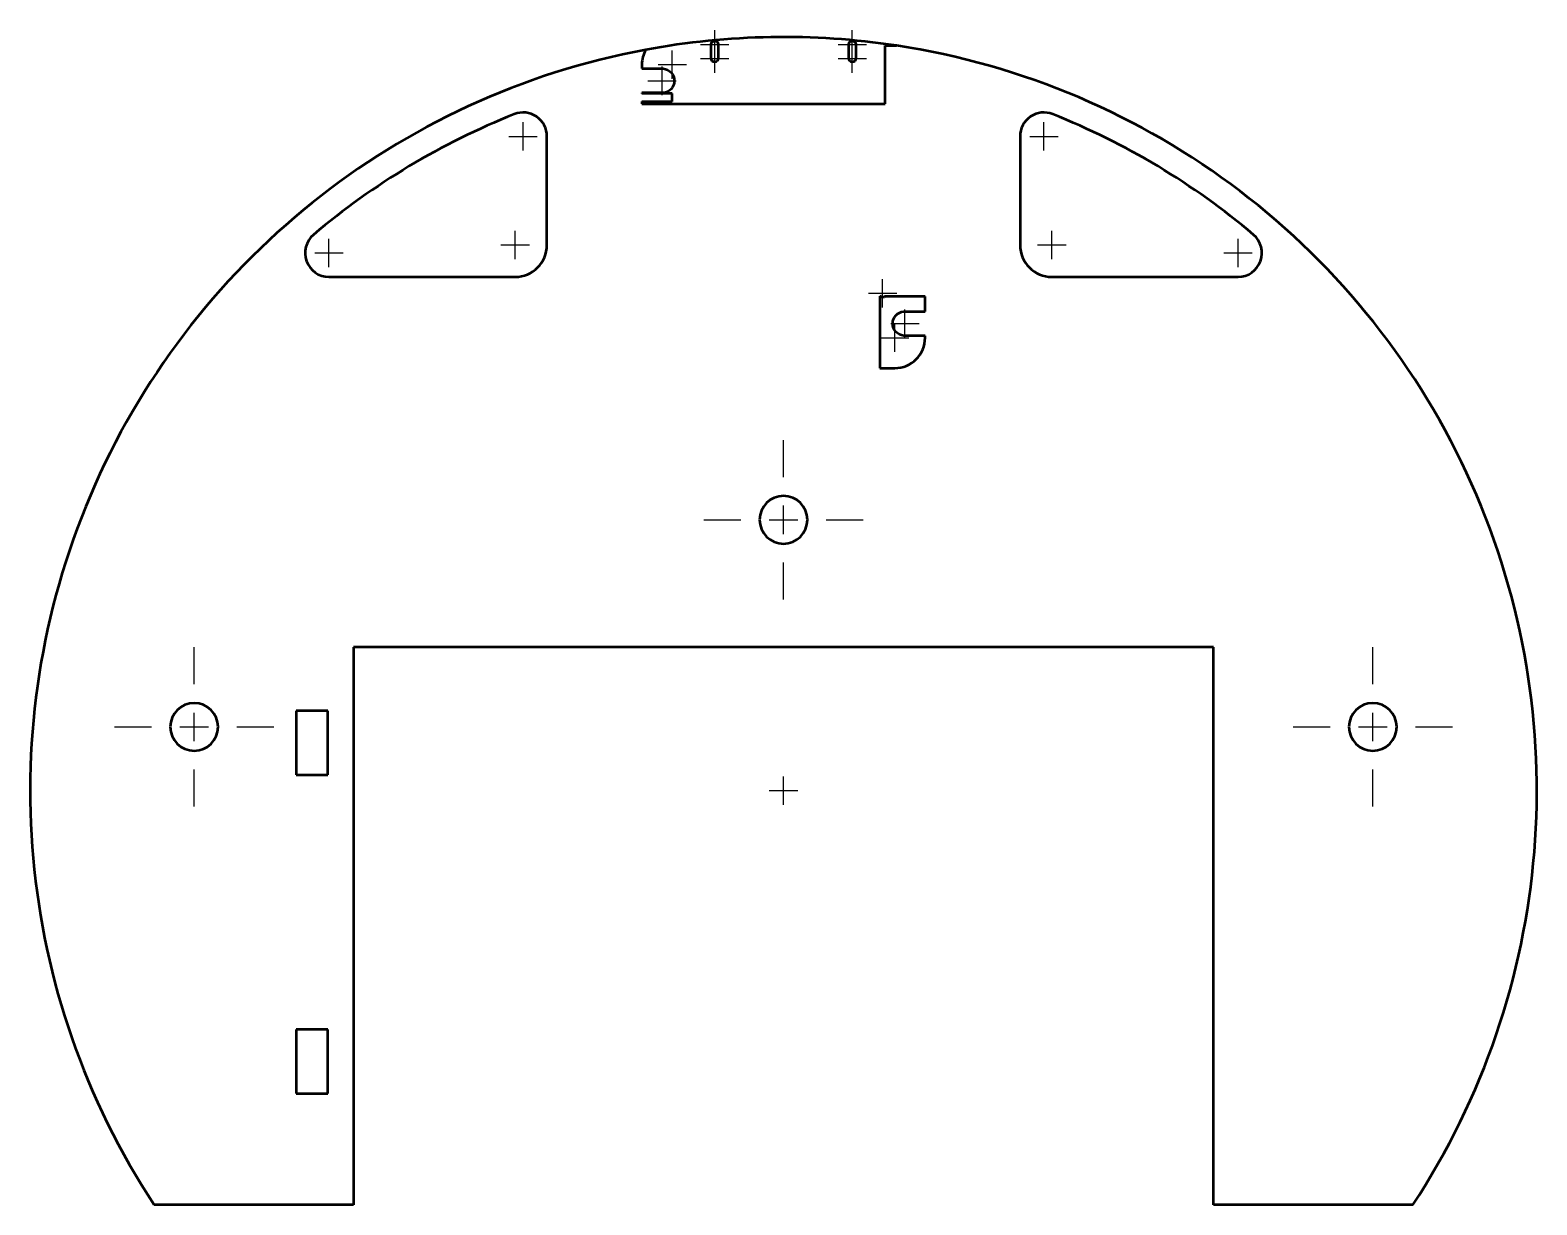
# Model space of a CAD drawing. Header units: millimetres. Extents: x 113.4 to 208, y 150.8 to 224.6.
import ezdxf

# ---------------------------------------------------------------- set-up
doc = ezdxf.new("R2010")
doc.units = ezdxf.units.MM
doc.header["$LTSCALE"] = 0.75
doc.linetypes.add('CENTER2', pattern=[28.575, 19.05, -3.175, 3.175, -3.175])
doc.layers.add('Smart Centers', color=7, linetype='CENTER2', lineweight=25)
doc.layers.add('Visible', color=7, linetype='Continuous', lineweight=50)

# ---------------------------------------------------------------- blocks, each defined once
blk = doc.blocks.new('*U2')
at = {"layer": 'Smart Centers', "color": 0, "linetype": 'Continuous', "ltscale": 0.75, "transparency": 16777216}
for p, q in [((-0.892969, 0), (0.892969, 0)), ((0, -0.892969), (0, 0.892969))]:
    blk.add_line(p, q, dxfattribs=at)
blk = doc.blocks.new('*U3')
at = {"layer": 'Smart Centers', "color": 0, "linetype": 'Continuous', "ltscale": 0.75, "transparency": 16777216}
for p, q in [((-0.892969, 0), (0.892969, 0)), ((0, -0.892969), (0, 0.892969))]:
    blk.add_line(p, q, dxfattribs=at)
blk = doc.blocks.new('*U4')
at = {"layer": 'Smart Centers', "color": 0, "linetype": 'Continuous', "ltscale": 0.75, "transparency": 16777216}
for p, q in [((-0.892969, 0), (0.892969, 0)), ((0, -0.892969), (0, 0.892969))]:
    blk.add_line(p, q, dxfattribs=at)
blk = doc.blocks.new('*U5')
at = {"layer": 'Smart Centers', "color": 0, "linetype": 'Continuous', "ltscale": 0.75, "transparency": 16777216}
for p, q in [((-0.892969, 0), (0.892969, 0)), ((0, -0.892969), (0, 0.892969))]:
    blk.add_line(p, q, dxfattribs=at)
blk = doc.blocks.new('*U6')
at = {"layer": 'Smart Centers', "color": 0, "linetype": 'Continuous', "ltscale": 0.75, "transparency": 16777216}
for p, q in [((-0.892969, 0), (0.892969, 0)), ((0, -0.892969), (0, 0.892969))]:
    blk.add_line(p, q, dxfattribs=at)
blk = doc.blocks.new('*U7')
at = {"layer": 'Smart Centers', "color": 0, "linetype": 'Continuous', "ltscale": 0.75, "transparency": 16777216}
for p, q in [((-0.892969, 0), (0.892969, 0)), ((0, -0.892969), (0, 0.892969))]:
    blk.add_line(p, q, dxfattribs=at)
blk = doc.blocks.new('*U8')
at = {"layer": 'Smart Centers', "color": 0, "linetype": 'Continuous', "ltscale": 0.75, "transparency": 16777216}
for p, q in [((-0.892969, 0), (0.892969, 0)), ((0, -0.892969), (0, 0.892969))]:
    blk.add_line(p, q, dxfattribs=at)
blk = doc.blocks.new('*U9')
at = {"layer": 'Smart Centers', "color": 0, "linetype": 'Continuous', "ltscale": 0.75, "transparency": 16777216}
for p, q in [((-0.892969, 0), (0.892969, 0)), ((0, -0.892969), (0, 0.892969))]:
    blk.add_line(p, q, dxfattribs=at)
blk = doc.blocks.new('*U10')
at = {"layer": 'Smart Centers', "color": 0, "linetype": 'Continuous', "ltscale": 0.75, "transparency": 16777216}
for p, q in [((-0.892969, 0), (0.892969, 0)), ((0, -0.892969), (0, 0.892969))]:
    blk.add_line(p, q, dxfattribs=at)
blk = doc.blocks.new('*U11')
at = {"layer": 'Smart Centers', "color": 0, "ltscale": 0.75, "transparency": 16777216}
for p, q in [((0, 2.678906), (0, 5)), ((-5, 0), (-2.678906, 0)), ((2.678906, 0), (5, 0)), ((0, -5), (0, -2.678906))]:
    blk.add_line(p, q, dxfattribs=at)
at = {"layer": 'Smart Centers', "color": 0, "linetype": 'Continuous', "ltscale": 0.75, "transparency": 16777216}
for p, q in [((-0.892969, 0), (0.892969, 0)), ((0, -0.892969), (0, 0.892969))]:
    blk.add_line(p, q, dxfattribs=at)
blk = doc.blocks.new('*U12')
at = {"layer": 'Smart Centers', "color": 0, "ltscale": 0.75, "transparency": 16777216}
for p, q in [((0, 2.678906), (0, 5)), ((-5, 0), (-2.678906, 0)), ((2.678906, 0), (5, 0)), ((0, -5), (0, -2.678906))]:
    blk.add_line(p, q, dxfattribs=at)
at = {"layer": 'Smart Centers', "color": 0, "linetype": 'Continuous', "ltscale": 0.75, "transparency": 16777216}
for p, q in [((-0.892969, 0), (0.892969, 0)), ((0, -0.892969), (0, 0.892969))]:
    blk.add_line(p, q, dxfattribs=at)
blk = doc.blocks.new('*U13')
at = {"layer": 'Smart Centers', "color": 0, "ltscale": 0.75, "transparency": 16777216}
for p, q in [((0, 2.678906), (0, 5)), ((-5, 0), (-2.678906, 0)), ((2.678906, 0), (5, 0)), ((0, -5), (0, -2.678906))]:
    blk.add_line(p, q, dxfattribs=at)
at = {"layer": 'Smart Centers', "color": 0, "linetype": 'Continuous', "ltscale": 0.75, "transparency": 16777216}
for p, q in [((-0.892969, 0), (0.892969, 0)), ((0, -0.892969), (0, 0.892969))]:
    blk.add_line(p, q, dxfattribs=at)
blk = doc.blocks.new('*U14')
at = {"layer": 'Smart Centers', "color": 0, "linetype": 'Continuous', "ltscale": 0.75, "transparency": 16777216}
for p, q in [((-0.892969, 0), (0.892969, 0)), ((0, -0.892969), (0, 0.892969))]:
    blk.add_line(p, q, dxfattribs=at)
blk = doc.blocks.new('*U15')
at = {"layer": 'Smart Centers', "color": 0, "linetype": 'Continuous', "ltscale": 0.75, "transparency": 16777216}
for p, q in [((-0.892969, 0), (0.892969, 0)), ((0, -0.892969), (0, 0.892969))]:
    blk.add_line(p, q, dxfattribs=at)
blk = doc.blocks.new('*U16')
at = {"layer": 'Smart Centers', "color": 0, "linetype": 'Continuous', "ltscale": 0.75, "transparency": 16777216}
for p, q in [((-0.892969, 0), (0.892969, 0)), ((0, -0.892969), (0, 0.892969))]:
    blk.add_line(p, q, dxfattribs=at)
blk = doc.blocks.new('*U17')
at = {"layer": 'Smart Centers', "color": 0, "linetype": 'Continuous', "ltscale": 0.75, "transparency": 16777216}
for p, q in [((-0.892969, 0), (0.892969, 0)), ((0, -0.892969), (0, 0.892969))]:
    blk.add_line(p, q, dxfattribs=at)
blk = doc.blocks.new('*U18')
at = {"layer": 'Smart Centers', "color": 0, "linetype": 'Continuous', "ltscale": 0.75, "transparency": 16777216}
for p, q in [((-0.892969, 0), (0.892969, 0)), ((0, -0.892969), (0, 0.892969))]:
    blk.add_line(p, q, dxfattribs=at)
blk = doc.blocks.new('*U19')
at = {"layer": 'Smart Centers', "color": 0, "linetype": 'Continuous', "ltscale": 0.75, "transparency": 16777216}
for p, q in [((-0.892969, 0), (0.892969, 0)), ((0, -0.892969), (0, 0.892969))]:
    blk.add_line(p, q, dxfattribs=at)
blk = doc.blocks.new('*U20')
at = {"layer": 'Smart Centers', "color": 0, "linetype": 'Continuous', "ltscale": 0.75, "transparency": 16777216}
for p, q in [((-0.892969, 0), (0.892969, 0)), ((0, -0.892969), (0, 0.892969))]:
    blk.add_line(p, q, dxfattribs=at)
blk = doc.blocks.new('*U21')
at = {"layer": 'Smart Centers', "color": 0, "linetype": 'Continuous', "ltscale": 0.75, "transparency": 16777216}
for p, q in [((-0.892969, 0), (0.892969, 0)), ((0, -0.892969), (0, 0.892969))]:
    blk.add_line(p, q, dxfattribs=at)

msp = doc.modelspace()

# ---------------------------------------------------------------- linework, layer by layer
at = {"layer": 'Visible', "extrusion": (0, 0, -1)}
for p, q in [((156.161324, 222.773351), (156.161324, 223.662351)), ((156.605824, 223.662351), (156.605824, 222.773351)), ((164.797324, 222.773351), (164.797324, 223.662351)), ((165.241824, 223.662351), (165.241824, 222.773351)), ((167.093038, 219.935718), (167.093038, 223.585732)), ((167.093038, 223.585732), (167.789756, 223.585732)), ((151.811574, 222.392351), (151.811574, 222.138351)), ((151.811574, 222.138351), (153.145074, 222.138351)), ((153.145074, 220.614351), (151.811574, 220.614351)), ((151.811574, 220.614351), (151.811574, 220.56985)), ((153.701574, 220.56985), (151.811574, 220.56985)), ((153.701574, 220.06985), (153.701574, 220.56985)), ((151.811574, 220.06985), (153.701574, 220.06985)), ((151.811574, 220.06985), (151.811574, 219.935718)), ((151.811574, 219.935718), (167.093038, 219.935718)), ((145.851574, 211.06985), (145.851574, 217.884647)), ((175.551574, 217.884647), (175.551574, 211.06985)), ((132.16077, 209.06985), (143.851574, 209.06985)), ((177.551574, 209.06985), (189.242378, 209.06985)), ((166.744971, 207.861747), (166.744971, 203.342351)), ((167.093038, 207.826076), (167.093038, 207.851259)), ((169.591574, 207.826076), (167.093038, 207.826076)), ((169.591574, 206.898351), (169.591574, 207.826076)), ((168.258074, 206.898351), (169.591574, 206.898351)), ((169.591574, 205.374351), (168.258074, 205.374351)), ((169.591574, 205.247351), (169.591574, 205.374351)), ((166.744971, 203.342351), (167.686574, 203.342351)), ((133.701574, 185.819851), (133.701574, 150.81985)), ((187.701574, 185.819851), (133.701574, 185.819851)), ((187.701574, 150.81985), (187.701574, 185.819851)), ((130.101574, 181.819851), (130.101574, 177.819851)), ((132.101574, 181.819851), (130.101574, 181.819851)), ((132.101574, 177.819851), (132.101574, 181.819851)), ((130.101574, 177.819851), (132.101574, 177.819851)), ((130.101574, 161.819851), (130.101574, 157.819851)), ((132.101574, 161.819851), (130.101574, 161.819851)), ((132.101574, 157.819851), (132.101574, 161.819851)), ((130.101574, 157.819851), (132.101574, 157.819851)), ((133.701574, 150.81985), (121.188412, 150.81985)), ((200.214736, 150.81985), (187.701574, 150.81985))]:
    msp.add_line(p, q, dxfattribs=at)
for centre in [(-160.701574, 193.819851), (-123.701574, 180.81985), (-197.701575, 180.81985)]:
    msp.add_circle(centre, 1.5, dxfattribs=at)
at = {"layer": 'Visible'}
for centre, radius, start, end in [((160.701574, 176.81985), 47.3, 100.534032, 213.34526), ((153.716618, 222.392306), 1.905044, 150.766271, 179.998673), ((160.701574, 176.81985), 47.3, 81.381426, 100.534032), ((160.701574, 176.81985), 47.3, 326.65474, 81.381426), ((160.701574, 176.81985), 45.7, 111.710036, 130.219646), ((144.351574, 217.884647), 1.5, 0, 111.710036), ((177.051574, 217.884647), 1.5, 68.289964, 180), ((160.701574, 176.81985), 45.7, 49.780354, 68.289964), ((132.16077, 210.56985), 1.5, 130.219646, 270), ((143.851574, 211.06985), 2, 270, 0), ((177.551574, 211.06985), 2, 180, 270), ((189.242378, 210.56985), 1.5, 270, 49.780354), ((167.68653, 205.247395), 1.905044, 270.001327, 359.998673)]:
    msp.add_arc(centre, radius, start, end, dxfattribs=at)
at = {"layer": 'Visible', "extrusion": (0, 0, -1)}
for centre, radius, start, end in [((-156.383574, 223.662351), 0.22225, 0, 180), ((-165.019574, 223.662351), 0.22225, 0, 180), ((-156.383574, 222.773351), 0.22225, 180, 0), ((-165.019574, 222.773351), 0.22225, 180, 0), ((-153.078688, 221.376351), 0.764886, 94.979106, 265.020894), ((-166.92458, 208.041356), 0.254006, 270.001327, 315), ((-166.924568, 208.041356), 0.254006, 228.451634, 269.998673), ((-168.32446, 206.136351), 0.764886, 274.979106, 85.020894)]:
    msp.add_arc(centre, radius, start, end, dxfattribs=at)

# ---------------------------------------------------------------- block references
at = {"layer": 'Smart Centers', "ltscale": 0.75}
for name, p in [('*U17', (156.383574, 223.662351)), ('*U19', (165.019574, 223.662351)), ('*U3', (153.716618, 222.392306)), ('*U16', (156.383574, 222.773351)), ('*U18', (165.019574, 222.773351)), ('*U15', (153.078688, 221.376351)), ('*U10', (144.351574, 217.884647)), ('*U5', (177.051574, 217.884647)), ('*U8', (143.851574, 211.06985)), ('*U7', (177.551574, 211.06985)), ('*U9', (132.16077, 210.56985)), ('*U6', (189.242378, 210.56985)), ('*U21', (166.924568, 208.041356)), ('*U14', (166.92458, 208.041356)), ('*U20', (168.32446, 206.136351)), ('*U4', (167.68653, 205.247395)), ('*U12', (160.701574, 193.819851)), ('*U11', (123.701574, 180.81985)), ('*U13', (197.701575, 180.81985)), ('*U2', (160.701574, 176.81985))]:
    msp.add_blockref(name, p, dxfattribs=at)

doc.saveas('drawing.dxf')
